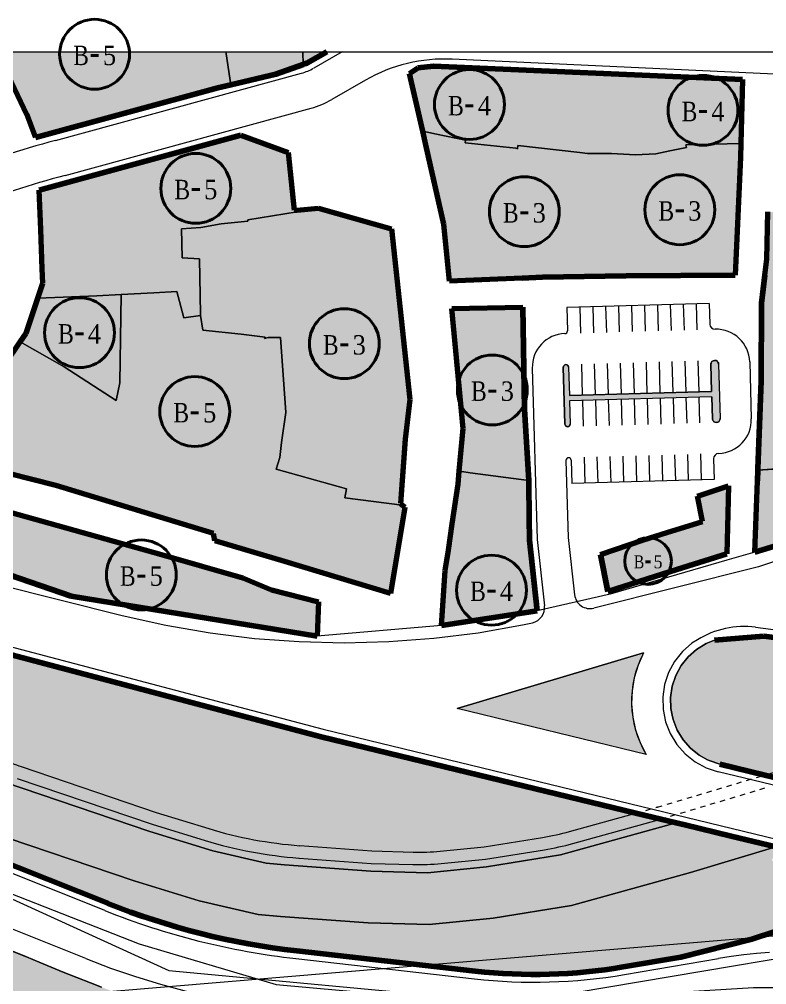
# Model space of a CAD drawing. Header units: metres. Extents: x 575880 to 576669, y 4390634 to 4391284.
# Drawn here: x 576055.8 to 576200.1, y 4391092.4 to 4391278.9 of the extents above; entities that cross this region are included whole.
import ezdxf

# ---------------------------------------------------------------- set-up
doc = ezdxf.new("R2010")
doc.units = ezdxf.units.M
for name, color, linetype, lineweight in [('B_ADAKENARI', 5, 'Continuous', 0), ('B_BISIKLET', 1, 'Continuous', 0), ('B_HAT_KADEME', 18, 'Continuous', 0), ('KALDIRIM', 21, 'Continuous', 0), ('PL_CAMI', 151, 'Continuous', 0), ('PL_KONUT', 34, 'Continuous', 0), ('PL_KONUT_TICARET', 33, 'Continuous', 0), ('PL_PARK', 97, 'Continuous', 0), ('PL_PASIF_YESIL', 93, 'Continuous', 0), ('PL_SU_YUZEYI', 151, 'Continuous', 0), ('PL_TICARET', 12, 'Continuous', 0), ('RULO', 4, 'Continuous', 0), ('SEMBOL', 18, 'Continuous', 0), ('SNR_DUZENLENECEK', 152, 'Continuous', 0), ('SNR_MAHALLE', 18, 'Continuous', 0), ('SNR_SAGLIKLASTIRMA', 152, 'Continuous', 0), ('TLFRK_B_TAMPON', 72, 'Continuous', 0)]:
    doc.layers.add(name, color=color, linetype=linetype, lineweight=lineweight)
doc.styles.get("Standard").update_dxf_attribs({"font": 'times.ttf'})

msp = doc.modelspace()

# ---------------------------------------------------------------- hatches: boundary and pattern name
at = {"layer": 'PL_CAMI'}
msp.add_hatch(color=256, dxfattribs=at).paths.add_polyline_path([(576110.6, 4391270.18), (576105.29, 4391268.31), (576096.61, 4391266.24), (576095.7, 4391272.24), (576095.64, 4391272.62), (576110.52, 4391272.62)])
at = {"layer": 'PL_KONUT'}
for points in [[(576136.36, 4391256.69), (576141.91, 4391255.5), (576141.87, 4391255), (576151.62, 4391253.97), (576151.99, 4391253.83), (576152.05, 4391254.53), (576164.01, 4391253.13), (576165.51, 4391252.98), (576170.13, 4391252.93), (576174.75, 4391252.69), (576178.68, 4391252.9), (576181.38, 4391253.45), (576184.62, 4391254.09), (576184.48, 4391254.66), (576195.12, 4391254.9), (576195.05, 4391252.25), (576194.03, 4391229.43), (576172.95, 4391229.34), (576156.78, 4391229.04), (576152.88, 4391228.88), (576138.87, 4391228.31), (576137.72, 4391239.32), (576135.16, 4391250.62), (576134.26, 4391254.63), (576133.66, 4391257.27)], [(576237.97, 4391248.08), (576236.26, 4391221.08), (576235.8, 4391211.6), (576231.61, 4391210.89), (576221.45, 4391209.28), (576220.8, 4391209.14), (576217.48, 4391208.61), (576217.26, 4391203.04), (576217.08, 4391198.6), (576212.45, 4391198.6), (576211.29, 4391198.56), (576211.41, 4391197.31), (576211.75, 4391193.16), (576210.2, 4391192.71), (576209.55, 4391192.65), (576204.7, 4391192.23), (576198.37, 4391191.78), (576198.38, 4391192.03), (576199.01, 4391209.06), (576199.11, 4391224.04), (576199.73, 4391229.45), (576200.09, 4391232.53), (576200.29, 4391241.66), (576208.39, 4391241.49), (576215.12, 4391241.34), (576218.22, 4391241.27), (576218.69, 4391248.5)], [(576127.66, 4391238.39), (576131.18, 4391205.45), (576130.28, 4391197.77), (576129.35, 4391185.34), (576129.73, 4391185.02), (576118.61, 4391186.44), (576118.95, 4391188.16), (576109.75, 4391190.76), (576105.37, 4391191.99), (576106.08, 4391194.25), (576106.4, 4391197.16), (576107.23, 4391202.93), (576106.18, 4391217.44), (576103.84, 4391217.41), (576103.13, 4391217.22), (576103.24, 4391217.47), (576098.59, 4391218.08), (576091.19, 4391218.86), (576090.75, 4391221.66), (576090.78, 4391221.98), (576090.58, 4391232.61), (576087.2, 4391232.78), (576087.06, 4391238.38), (576090.85, 4391238.65), (576094.76, 4391239.34), (576099.93, 4391239.9), (576099.92, 4391240.14), (576109.42, 4391241.68), (576109.39, 4391242.03), (576113.53, 4391242.41)], [(576075.2, 4391208.65), (576074.46, 4391205.26), (576064.45, 4391211.75), (576055.94, 4391216.57), (576057.08, 4391218.26), (576059.35, 4391224.99), (576070.77, 4391225.49), (576075.45, 4391225.7)], [(576152.98, 4391223.3), (576153.34, 4391203.56), (576154.13, 4391189.78), (576142.85, 4391191.27), (576141.19, 4391191.53), (576140.72, 4391191.59), (576141.45, 4391199.86), (576139.31, 4391223.02), (576152.98, 4391223.3)]]:
    msp.add_hatch(color=256, dxfattribs=at).paths.add_polyline_path(points)
at = {"layer": 'PL_KONUT_TICARET'}
for points in [[(576095.7, 4391272.24), (576096.61, 4391266.24), (576094.09, 4391265.64), (576058.88, 4391256.06), (576057.25, 4391260.52), (576053.08, 4391269.2), (576049.53, 4391272.62), (576095.64, 4391272.62)], [(576111.31, 4391270.43), (576110.9, 4391270.28), (576110.6, 4391270.18), (576110.52, 4391272.62), (576115.13, 4391272.62)], [(576195.42, 4391267.23), (576195.12, 4391254.9), (576184.48, 4391254.66), (576184.62, 4391254.09), (576181.38, 4391253.45), (576178.68, 4391252.9), (576174.75, 4391252.69), (576170.13, 4391252.93), (576165.51, 4391252.98), (576164.01, 4391253.13), (576152.05, 4391254.53), (576151.99, 4391253.83), (576151.62, 4391253.97), (576141.87, 4391255), (576141.91, 4391255.5), (576136.36, 4391256.69), (576133.66, 4391257.27), (576131.13, 4391268.43), (576132.75, 4391269.48), (576135.77, 4391269.84)], [(576107.69, 4391253.14), (576108.67, 4391243.82), (576108.86, 4391241.99), (576109.39, 4391242.03), (576109.42, 4391241.68), (576099.92, 4391240.14), (576099.93, 4391239.9), (576094.76, 4391239.34), (576090.85, 4391238.65), (576087.06, 4391238.38), (576087.2, 4391232.78), (576090.58, 4391232.61), (576090.78, 4391221.98), (576090.75, 4391221.66), (576087.54, 4391221.22), (576086.16, 4391226.31), (576081.72, 4391226.05), (576075.45, 4391225.7), (576070.77, 4391225.49), (576059.35, 4391224.99), (576060.32, 4391227.89), (576060.21, 4391230.68), (576059.9, 4391238.26), (576059.59, 4391245.89), (576098.54, 4391256.49)], [(576087.54, 4391221.22), (576090.75, 4391221.66), (576091.19, 4391218.86), (576098.59, 4391218.08), (576103.24, 4391217.47), (576103.13, 4391217.22), (576103.84, 4391217.41), (576106.18, 4391217.44), (576107.23, 4391202.93), (576106.4, 4391197.16), (576106.08, 4391194.25), (576105.37, 4391191.99), (576109.75, 4391190.76), (576118.95, 4391188.16), (576118.61, 4391186.44), (576129.73, 4391185.02), (576130.21, 4391184.61), (576127.42, 4391167.99), (576106.97, 4391174.11), (576093.53, 4391178.11), (576093.28, 4391179.55), (576062.81, 4391188.8), (576053.68, 4391191.17), (576051.93, 4391191.11), (576042.69, 4391193.57), (576045.94, 4391200.92), (576046.09, 4391201.26), (576046.93, 4391201.01), (576050.26, 4391207.14), (576053.05, 4391212.29), (576055.94, 4391216.57), (576064.45, 4391211.75), (576074.46, 4391205.26), (576075.2, 4391208.65), (576075.45, 4391225.7), (576081.72, 4391226.05), (576086.16, 4391226.31)], [(576235.4, 4391203.37), (576235.08, 4391196.56), (576235.54, 4391187.44), (576197.78, 4391175.95), (576198.29, 4391189.74), (576198.37, 4391191.78), (576204.7, 4391192.23), (576209.55, 4391192.65), (576210.2, 4391192.71), (576211.75, 4391193.16), (576211.41, 4391197.31), (576211.29, 4391198.56), (576212.45, 4391198.6), (576217.08, 4391198.6), (576217.26, 4391203.04), (576217.48, 4391208.61), (576220.8, 4391209.14), (576221.45, 4391209.28), (576231.61, 4391210.89), (576235.8, 4391211.6)], [(576141.19, 4391191.53), (576142.85, 4391191.27), (576154.13, 4391189.78), (576154.15, 4391189.39), (576154.23, 4391182.52), (576154.27, 4391178.25), (576155.79, 4391164.62), (576137.28, 4391161.8), (576138.03, 4391172.38), (576138.62, 4391176.36), (576139.36, 4391181.4), (576140.5, 4391189.11), (576140.72, 4391191.59)], [(576192.59, 4391183.4), (576192.37, 4391175.65), (576182.73, 4391172.57), (576178.46, 4391171.22), (576169.41, 4391168.33), (576167.99, 4391175.52), (576176.28, 4391178.33), (576180.8, 4391179.73), (576187.69, 4391181.88), (576186.72, 4391186.78), (576192.7, 4391188.75)], [(576053.09, 4391184.57), (576053.98, 4391183.7), (576083.23, 4391175.5), (576098.92, 4391170.99), (576104.48, 4391168.7), (576113.55, 4391166.36), (576113.28, 4391159.72), (576065.76, 4391167.46), (576051.86, 4391172.23), (576050.87, 4391171.58), (576038.67, 4391174.83), (576041.38, 4391187.56)]]:
    msp.add_hatch(color=256, dxfattribs=at).paths.add_polyline_path(points)
at = {"layer": 'PL_PARK'}
for points in [[(576114.06, 4391140.27), (576178.01, 4391124.77), (576182.62, 4391123.65), (576160.26, 4391117.46), (576146.01, 4391115.14), (576134.58, 4391114.03), (576123.64, 4391114.33), (576106.99, 4391115.55), (576103.44, 4391115.86), (576093.12, 4391118.23), (576080.99, 4391121.96), (576052.92, 4391131.5), (576023.53, 4391143.6), (576019.2, 4391145.5), (576019.25, 4391145.83), (576020.08, 4391148.75), (576021.28, 4391151.54), (576022.82, 4391154.15), (576024.69, 4391156.54), (576026.85, 4391158.67), (576029.27, 4391160.51), (576031.9, 4391162.02)], [(576255.9, 4391152.42), (576233.12, 4391138.88), (576207.21, 4391131.07), (576191.05, 4391134.98), (576188.99, 4391135.68), (576188.67, 4391135.85), (576187.08, 4391136.72), (576185.38, 4391138.08), (576183.94, 4391139.71), (576182.8, 4391141.56), (576182.01, 4391143.59), (576181.83, 4391144.44), (576181.57, 4391145.72), (576181.52, 4391147.9), (576181.84, 4391150.05), (576182.53, 4391152.11), (576183.56, 4391154.02), (576184.92, 4391155.73), (576186.54, 4391157.17), (576188.4, 4391158.31), (576189.99, 4391158.94), (576199.54, 4391159.71)], [(576049.4, 4391122.13), (576077.92, 4391112.44), (576090.53, 4391108.57), (576101.88, 4391105.95), (576106.2, 4391105.58), (576123.13, 4391104.34), (576134.93, 4391104.02), (576147.3, 4391105.22), (576162.41, 4391107.68), (576185.4, 4391114.04), (576201.82, 4391119), (576201.86, 4391118.98), (576201.12, 4391116.35), (576207.31, 4391114.62), (576208.11, 4391117.47), (576209.76, 4391117.01), (576211.36, 4391116.45), (576212.92, 4391115.79), (576214.44, 4391115.02), (576215.9, 4391114.15), (576217.7, 4391112.92), (576218.84, 4391111.93), (576219.68, 4391110.78), (576220.25, 4391109.48), (576220.31, 4391109.14), (576217.83, 4391108.07), (576197.24, 4391101.17), (576183.52, 4391097.73), (576172.37, 4391095.83), (576168.82, 4391095.29), (576165.26, 4391094.88), (576161.69, 4391094.59), (576158.12, 4391094.42), (576154.53, 4391094.39), (576150.95, 4391094.47), (576147.38, 4391094.69), (576143.81, 4391095.03), (576109.34, 4391098.92), (576104.67, 4391099.53), (576100.01, 4391100.3), (576095.39, 4391101.22), (576090.79, 4391102.29), (576086.24, 4391103.52), (576081.73, 4391104.9), (576077.27, 4391106.43), (576072.86, 4391108.11), (576022.32, 4391128.33), (576020.87, 4391131), (576019.78, 4391133.83), (576019.65, 4391134.38)]]:
    msp.add_hatch(color=256, dxfattribs=at).paths.add_polyline_path(points)
at = {"layer": 'PL_PASIF_YESIL'}
for points in [[(576190.19, 4391212.99), (576190.33, 4391212.95), (576190.46, 4391212.88), (576190.58, 4391212.79), (576190.67, 4391212.68), (576190.75, 4391212.56), (576190.79, 4391212.42), (576190.81, 4391212.27), (576191.11, 4391201.78), (576191.1, 4391201.63), (576191.06, 4391201.49), (576191, 4391201.36), (576190.91, 4391201.24), (576190.8, 4391201.14), (576190.67, 4391201.07), (576190.53, 4391201.02), (576190.39, 4391201), (576190.24, 4391201.01), (576190.1, 4391201.05), (576189.97, 4391201.12), (576189.85, 4391201.21), (576189.75, 4391201.32), (576189.68, 4391201.45), (576189.63, 4391201.59), (576189.61, 4391201.73), (576189.49, 4391205.98), (576162, 4391205.19), (576162.13, 4391200.7), (576162.13, 4391200.6), (576162.1, 4391200.5), (576162.06, 4391200.42), (576162, 4391200.34), (576161.92, 4391200.27), (576161.84, 4391200.23), (576161.74, 4391200.19), (576161.65, 4391200.18), (576161.55, 4391200.19), (576161.45, 4391200.22), (576161.37, 4391200.26), (576161.29, 4391200.32), (576161.22, 4391200.39), (576161.18, 4391200.48), (576161.15, 4391200.57), (576161.13, 4391200.67), (576160.82, 4391211.66), (576160.83, 4391211.76), (576160.85, 4391211.86), (576160.89, 4391211.94), (576160.95, 4391212.02), (576161.03, 4391212.09), (576161.11, 4391212.13), (576161.21, 4391212.17), (576161.3, 4391212.18), (576161.4, 4391212.17), (576161.5, 4391212.14), (576161.58, 4391212.1), (576161.66, 4391212.04), (576161.73, 4391211.97), (576161.77, 4391211.88), (576161.81, 4391211.79), (576161.82, 4391211.69), (576161.98, 4391206.19), (576189.46, 4391206.98), (576189.31, 4391212.23), (576189.32, 4391212.37), (576189.36, 4391212.52), (576189.43, 4391212.65), (576189.52, 4391212.76), (576189.63, 4391212.86), (576189.76, 4391212.93), (576189.9, 4391212.98), (576190.04, 4391213)], [(576176.31, 4391156.47), (576175.26, 4391154.14), (576174.52, 4391151.69), (576174.1, 4391149.17), (576174, 4391146.61), (576174.23, 4391144.07), (576174.78, 4391141.57), (576175.65, 4391139.17), (576176.81, 4391136.89), (576140.32, 4391145.74), (576176.31, 4391156.47)]]:
    msp.add_hatch(color=256, dxfattribs=at).paths.add_polyline_path(points)
at = {"layer": 'PL_SU_YUZEYI'}
msp.add_hatch(color=256, dxfattribs=at).paths.add_polyline_path([(576023.53, 4391143.6), (576052.92, 4391131.5), (576080.99, 4391121.96), (576093.12, 4391118.23), (576103.44, 4391115.86), (576106.99, 4391115.55), (576123.64, 4391114.33), (576134.58, 4391114.03), (576146.01, 4391115.14), (576160.26, 4391117.46), (576182.62, 4391123.65), (576184.26, 4391123.25), (576193.25, 4391121.07), (576201.82, 4391119), (576185.4, 4391114.04), (576162.41, 4391107.68), (576147.3, 4391105.22), (576134.93, 4391104.02), (576123.13, 4391104.34), (576106.2, 4391105.58), (576101.88, 4391105.95), (576090.53, 4391108.57), (576077.92, 4391112.44), (576049.4, 4391122.13), (576019.65, 4391134.38), (576019.07, 4391136.78), (576018.74, 4391139.8), (576018.8, 4391142.83), (576019.2, 4391145.5)])
at = {"layer": 'PL_TICARET'}
msp.add_hatch(color=256, dxfattribs=at).paths.add_polyline_path([(576027.74, 4391109.46), (576035.59, 4391106.35), (576057.16, 4391097.77), (576059.63, 4391096.77), (576064.23, 4391094.8), (576069.54, 4391092.78), (576071.65, 4391091.93), (576083.09, 4391087.34), (576082.81, 4391075.38), (576075.83, 4391068.47), (576074.78, 4391067.39), (576073.43, 4391066.13), (576072.79, 4391065.49), (576070.48, 4391063.15), (576067.15, 4391059.92), (576054.69, 4391047.36), (576044.35, 4391058.3), (576038.83, 4391064.06), (576036.08, 4391066.93), (576028.24, 4391074.98), (576026.52, 4391076.73), (576019.55, 4391083.82), (576011.09, 4391092.45), (576004.78, 4391098.87), (576004.51, 4391099.17), (576018.03, 4391113.31)])

# ---------------------------------------------------------------- linework, layer by layer
at = {"layer": 'B_ADAKENARI', "lineweight": 100}
for p, q in [((576115.13, 4391272.62), (576111.31, 4391270.43)), ((576110.6, 4391270.18), (576105.29, 4391268.31)), ((576110.9, 4391270.28), (576110.6, 4391270.18)), ((576111.31, 4391270.43), (576110.9, 4391270.28)), ((576105.29, 4391268.31), (576096.61, 4391266.24)), ((576132.75, 4391269.48), (576135.77, 4391269.84)), ((576135.77, 4391269.84), (576195.42, 4391267.23)), ((576094.09, 4391265.64), (576058.88, 4391256.06)), ((576096.61, 4391266.24), (576094.09, 4391265.64)), ((576059.59, 4391245.89), (576098.54, 4391256.49)), ((576156.78, 4391229.04), (576152.88, 4391228.88)), ((576172.95, 4391229.34), (576156.78, 4391229.04)), ((576194.03, 4391229.43), (576172.95, 4391229.34)), ((576199.11, 4391224.04), (576199.73, 4391229.45)), ((576199.01, 4391209.06), (576199.11, 4391224.04)), ((576152.98, 4391223.3), (576153.34, 4391203.56)), ((576198.38, 4391192.03), (576199.01, 4391209.06)), ((576153.34, 4391203.56), (576154.13, 4391189.78)), ((576198.29, 4391189.74), (576198.37, 4391191.78)), ((576198.37, 4391191.78), (576198.38, 4391192.03)), ((576154.13, 4391189.78), (576154.15, 4391189.39)), ((576154.15, 4391189.39), (576154.23, 4391182.52)), ((576154.23, 4391182.52), (576154.27, 4391178.25)), ((576154.27, 4391178.25), (576155.79, 4391164.62)), ((576169.41, 4391168.33), (576167.99, 4391175.52))]:
    msp.add_line(p, q, dxfattribs=at)
at = {"layer": 'B_ADAKENARI', "lineweight": 70}
for p, q in [((576057.25, 4391260.52), (576053.08, 4391269.2)), ((576131.13, 4391268.43), (576132.75, 4391269.48)), ((576133.66, 4391257.27), (576131.13, 4391268.43)), ((576195.42, 4391267.23), (576195.12, 4391254.9)), ((576058.88, 4391256.06), (576057.25, 4391260.52)), ((576134.26, 4391254.63), (576133.66, 4391257.27)), ((576098.54, 4391256.49), (576107.69, 4391253.14)), ((576135.16, 4391250.62), (576134.26, 4391254.63)), ((576195.12, 4391254.9), (576195.05, 4391252.25)), ((576107.69, 4391253.14), (576108.67, 4391243.82)), ((576195.05, 4391252.25), (576194.03, 4391229.43)), ((576137.72, 4391239.32), (576135.16, 4391250.62)), ((576059.9, 4391238.26), (576059.59, 4391245.89)), ((576108.67, 4391243.82), (576108.86, 4391241.99)), ((576109.39, 4391242.03), (576113.53, 4391242.41)), ((576113.53, 4391242.41), (576127.66, 4391238.39)), ((576108.86, 4391241.99), (576109.39, 4391242.03)), ((576200.09, 4391232.53), (576200.29, 4391241.66)), ((576127.66, 4391238.39), (576131.18, 4391205.45)), ((576138.87, 4391228.31), (576137.72, 4391239.32)), ((576060.21, 4391230.68), (576059.9, 4391238.26)), ((576199.73, 4391229.45), (576200.09, 4391232.53)), ((576060.32, 4391227.89), (576060.21, 4391230.68)), ((576059.35, 4391224.99), (576060.32, 4391227.89)), ((576152.88, 4391228.88), (576138.87, 4391228.31)), ((576057.08, 4391218.26), (576059.35, 4391224.99)), ((576139.31, 4391223.02), (576152.98, 4391223.3)), ((576141.45, 4391199.86), (576139.31, 4391223.02)), ((576055.94, 4391216.57), (576057.08, 4391218.26)), ((576053.05, 4391212.29), (576055.94, 4391216.57)), ((576131.18, 4391205.45), (576130.28, 4391197.77)), ((576140.72, 4391191.59), (576141.45, 4391199.86)), ((576130.28, 4391197.77), (576129.35, 4391185.34)), ((576062.81, 4391188.8), (576053.68, 4391191.17)), ((576140.5, 4391189.11), (576140.72, 4391191.59)), ((576093.28, 4391179.55), (576062.81, 4391188.8)), ((576139.36, 4391181.4), (576140.5, 4391189.11)), ((576186.72, 4391186.78), (576192.7, 4391188.75)), ((576192.7, 4391188.75), (576192.59, 4391183.4)), ((576197.78, 4391175.95), (576198.29, 4391189.74)), ((576187.69, 4391181.88), (576186.72, 4391186.78)), ((576130.21, 4391184.61), (576127.42, 4391167.99)), ((576129.35, 4391185.34), (576129.73, 4391185.02)), ((576129.73, 4391185.02), (576130.21, 4391184.61)), ((576053.98, 4391183.7), (576083.23, 4391175.5)), ((576192.59, 4391183.4), (576192.37, 4391175.65)), ((576138.62, 4391176.36), (576139.36, 4391181.4)), ((576180.8, 4391179.73), (576187.69, 4391181.88)), ((576093.53, 4391178.11), (576093.28, 4391179.55)), ((576176.28, 4391178.33), (576180.8, 4391179.73)), ((576106.97, 4391174.11), (576093.53, 4391178.11)), ((576167.99, 4391175.52), (576176.28, 4391178.33)), ((576083.23, 4391175.5), (576098.92, 4391170.99)), ((576138.03, 4391172.38), (576138.62, 4391176.36)), ((576127.42, 4391167.99), (576106.97, 4391174.11)), ((576137.28, 4391161.8), (576138.03, 4391172.38)), ((576098.92, 4391170.99), (576104.48, 4391168.7)), ((576104.48, 4391168.7), (576113.55, 4391166.36)), ((576113.55, 4391166.36), (576113.28, 4391159.72))]:
    msp.add_line(p, q, dxfattribs=at)
at = {"layer": 'B_ADAKENARI', "lineweight": 158}
for p, q in [((576235.54, 4391187.44), (576197.78, 4391175.95)), ((576192.37, 4391175.65), (576182.73, 4391172.57)), ((576178.46, 4391171.22), (576169.41, 4391168.33)), ((576182.73, 4391172.57), (576178.46, 4391171.22)), ((576072.86, 4391108.11), (576022.32, 4391128.33)), ((576217.83, 4391108.07, 134.64), (576197.24, 4391101.17, 0)), ((576197.24, 4391101.17), (576183.52, 4391097.73)), ((576143.81, 4391095.03), (576109.34, 4391098.92)), ((576183.52, 4391097.73), (576172.37, 4391095.83))]:
    msp.add_line(p, q, dxfattribs=at)
at = {"layer": 'B_ADAKENARI', "lineweight": 120}
for p, q in [((576065.76, 4391167.46), (576051.86, 4391172.23)), ((576113.28, 4391159.72), (576065.76, 4391167.46)), ((576155.79, 4391164.62), (576137.28, 4391161.8)), ((576031.9, 4391162.02), (576114.06, 4391140.27)), ((576189.99, 4391158.94), (576199.54, 4391159.71)), ((576199.54, 4391159.71), (576249.64, 4391153.23)), ((576114.06, 4391140.27), (576174.83, 4391125.54)), ((576199.7, 4391132.89), (576191.05, 4391134.98)), ((576199.72, 4391132.88), (576199.7, 4391132.89)), ((576204.33, 4391131.76), (576199.72, 4391132.88)), ((576174.83, 4391125.54), (576178.01, 4391124.77)), ((576178.01, 4391124.77), (576179.62, 4391124.38)), ((576179.62, 4391124.38), (576182.62, 4391123.65)), ((576182.62, 4391123.65), (576184.26, 4391123.25)), ((576184.26, 4391123.25), (576193.25, 4391121.07)), ((576193.25, 4391121.07), (576201.82, 4391119))]:
    msp.add_line(p, q, dxfattribs=at)
at = {"layer": 'B_ADAKENARI', "lineweight": 0}
for p, q in [((576188.4, 4391158.31), (576186.54, 4391157.17)), ((576189.99, 4391158.94), (576188.4, 4391158.31)), ((576186.54, 4391157.17), (576184.92, 4391155.73)), ((576184.92, 4391155.73), (576183.56, 4391154.02)), ((576183.56, 4391154.02), (576182.53, 4391152.11)), ((576182.53, 4391152.11), (576181.84, 4391150.05)), ((576181.84, 4391150.05), (576181.52, 4391147.9)), ((576181.52, 4391147.9), (576181.57, 4391145.72)), ((576181.57, 4391145.72), (576181.83, 4391144.44)), ((576181.83, 4391144.44), (576182.01, 4391143.59)), ((576182.01, 4391143.59), (576182.8, 4391141.56)), ((576182.8, 4391141.56), (576183.94, 4391139.71)), ((576183.94, 4391139.71), (576185.38, 4391138.08)), ((576185.38, 4391138.08), (576187.08, 4391136.72)), ((576187.08, 4391136.72), (576188.67, 4391135.85)), ((576188.67, 4391135.85), (576188.99, 4391135.68)), ((576188.99, 4391135.68), (576191.05, 4391134.98)), ((576057.16, 4391097.77), (576035.59, 4391106.35)), ((576059.63, 4391096.77), (576057.16, 4391097.77)), ((576064.23, 4391094.8), (576059.63, 4391096.77)), ((576069.54, 4391092.78), (576064.23, 4391094.8)), ((576071.65, 4391091.93), (576069.54, 4391092.78))]:
    msp.add_line(p, q, dxfattribs=at)
at = {"layer": 'B_ADAKENARI', "lineweight": 158}
for centre, radius, start, end in [((576125.15, 4391238.78), 140.75, 248.1913, 263.5529), ((576155.25, 4391196.31), 101.93, 263.5529, 279.6642)]:
    msp.add_arc(centre, radius, start, end, dxfattribs=at)
at = {"layer": 'B_BISIKLET'}
for p, q in [((576056.16, 4391134.52, 136.12), (576082.19, 4391125.67, 135.38)), ((576199.7, 4391132.89, 135.26), (576203.64, 4391134.06, 0)), ((576055.38, 4391132.24, 136.12), (576081.45, 4391123.38, 135.38)), ((576196.2, 4391131.84), (576197.16, 4391132.13)), ((576198.12, 4391132.41), (576199.08, 4391132.7)), ((576190.46, 4391130.12), (576191.41, 4391130.41)), ((576192.37, 4391130.69), (576193.33, 4391130.98)), ((576194.29, 4391131.27), (576195.25, 4391131.55)), ((576198.78, 4391130.11), (576199.74, 4391130.39)), ((576184.71, 4391128.4), (576185.67, 4391128.69)), ((576186.62, 4391128.97), (576187.58, 4391129.26)), ((576188.54, 4391129.55), (576189.5, 4391129.83)), ((576193.04, 4391128.39), (576193.99, 4391128.67)), ((576194.95, 4391128.96), (576195.91, 4391129.25)), ((576196.87, 4391129.53), (576197.83, 4391129.82)), ((576178.68, 4391126.61), (576178.96, 4391126.68)), ((576178.96, 4391126.68), (576179.92, 4391126.97)), ((576180.88, 4391127.26), (576181.83, 4391127.54)), ((576182.79, 4391127.83), (576183.75, 4391128.12)), ((576187.29, 4391126.67), (576188.25, 4391126.95)), ((576189.2, 4391127.24), (576190.16, 4391127.53)), ((576191.12, 4391127.81), (576192.08, 4391128.1)), ((576082.19, 4391125.67, 135.38), (576092.36, 4391122.55, 135.44)), ((576162.02, 4391121.99, 135.27), (576174.83, 4391125.54, 135.26)), ((576174.83, 4391125.54), (576175.79, 4391125.81)), ((576176.76, 4391126.07), (576177.72, 4391126.34)), ((576179.62, 4391124.38), (576180.58, 4391124.66)), ((576181.54, 4391124.95), (576182.5, 4391125.24)), ((576183.46, 4391125.52), (576184.41, 4391125.81)), ((576185.37, 4391126.1), (576186.33, 4391126.38)), ((576081.45, 4391123.38, 135.38), (576091.65, 4391120.25, 135.44)), ((576162.66, 4391119.68, 135.27), (576179.62, 4391124.38, 135.27)), ((576109.95, 4391119.25, 135.33), (576123.83, 4391118.22, 135.27)), ((576137.02, 4391118.18, 135.27), (576145.51, 4391119.01, 135.27)), ((576145.51, 4391119.01, 135.27), (576156.77, 4391120.84, 135.27)), ((576123.83, 4391118.22, 135.27), (576131.86, 4391118, 135.27)), ((576145.82, 4391116.63, 135.27), (576157.16, 4391118.47, 135.27)), ((576109.78, 4391116.85, 135.33), (576123.71, 4391115.83, 135.27)), ((576123.71, 4391115.83, 135.27), (576131.79, 4391115.6, 135.27)), ((576137.25, 4391115.79, 135.27), (576145.82, 4391116.63, 135.27))]:
    msp.add_line(p, q, dxfattribs=at)
for centre, radius, start, end in [((576076.22, 4391193.54), 62.34, 247.614, 251.2287), ((576115.84, 4391199.15), 80.12, 252.9532, 265.7833), ((576148.83, 4391169.6), 49.41, 279.2505, 285.4786), ((576115.84, 4391199.15), 82.52, 252.9532, 265.7833), ((576148.83, 4391169.6), 51.81, 279.2505, 285.4786), ((576132.99, 4391159.62), 41.63, 268.4379, 275.5428), ((576132.99, 4391159.62), 44.03, 268.4379, 275.5428)]:
    msp.add_arc(centre, radius, start, end, dxfattribs=at)
for p in [(576178.96, 4391126.68, 135.26), (576178.96, 4391126.68, 135.26), (576174.83, 4391125.54, 135.27)]:
    msp.add_point(p, dxfattribs=at)
at = {"layer": 'B_HAT_KADEME'}
for p, q in [((576095.7, 4391272.24), (576095.64, 4391272.62)), ((576096.61, 4391266.24), (576095.7, 4391272.24)), ((576110.52, 4391272.62), (576110.6, 4391270.18)), ((576136.36, 4391256.69), (576133.66, 4391257.27)), ((576136.36, 4391256.69), (576141.91, 4391255.5)), ((576141.91, 4391255.5), (576141.87, 4391255)), ((576141.87, 4391255), (576151.62, 4391253.97)), ((576151.62, 4391253.97), (576151.99, 4391253.83)), ((576151.99, 4391253.83), (576152.05, 4391254.53)), ((576152.05, 4391254.53), (576164.01, 4391253.13)), ((576178.68, 4391252.9), (576181.38, 4391253.45)), ((576181.38, 4391253.45), (576184.62, 4391254.09)), ((576184.48, 4391254.66), (576195.12, 4391254.9)), ((576184.62, 4391254.09), (576184.48, 4391254.66)), ((576164.01, 4391253.13), (576165.51, 4391252.98)), ((576165.51, 4391252.98), (576170.13, 4391252.93)), ((576170.13, 4391252.93), (576174.75, 4391252.69)), ((576174.75, 4391252.69), (576178.68, 4391252.9)), ((576099.92, 4391240.14), (576109.42, 4391241.68)), ((576109.42, 4391241.68), (576109.39, 4391242.03)), ((576087.06, 4391238.38), (576090.85, 4391238.65)), ((576087.06, 4391238.38), (576087.2, 4391232.78)), ((576090.85, 4391238.65), (576094.76, 4391239.34)), ((576094.76, 4391239.34), (576099.93, 4391239.9)), ((576099.93, 4391239.9), (576099.92, 4391240.14)), ((576087.2, 4391232.78), (576090.58, 4391232.61)), ((576090.58, 4391232.61), (576090.78, 4391221.98)), ((576070.77, 4391225.49), (576059.35, 4391224.99)), ((576075.45, 4391225.7), (576070.77, 4391225.49)), ((576075.45, 4391225.7), (576075.2, 4391208.65)), ((576081.72, 4391226.05), (576075.45, 4391225.7)), ((576086.16, 4391226.31), (576081.72, 4391226.05)), ((576087.54, 4391221.22), (576086.16, 4391226.31)), ((576090.75, 4391221.66), (576087.54, 4391221.22)), ((576090.75, 4391221.66), (576090.78, 4391221.98)), ((576091.19, 4391218.86), (576090.75, 4391221.66)), ((576098.59, 4391218.08), (576091.19, 4391218.86)), ((576098.59, 4391218.08), (576103.24, 4391217.47)), ((576064.45, 4391211.75), (576055.94, 4391216.57)), ((576103.24, 4391217.47), (576103.13, 4391217.22)), ((576103.13, 4391217.22), (576103.84, 4391217.41)), ((576103.84, 4391217.41), (576106.18, 4391217.44)), ((576106.18, 4391217.44), (576107.23, 4391202.93)), ((576074.46, 4391205.26), (576064.45, 4391211.75)), ((576075.2, 4391208.65), (576074.46, 4391205.26)), ((576107.23, 4391202.93), (576106.4, 4391197.16)), ((576106.4, 4391197.16), (576106.08, 4391194.25)), ((576106.08, 4391194.25), (576105.37, 4391191.99)), ((576105.37, 4391191.99), (576109.75, 4391190.76)), ((576198.37, 4391191.78), (576204.7, 4391192.23)), ((576118.95, 4391188.16), (576109.75, 4391190.76)), ((576141.19, 4391191.53), (576140.72, 4391191.59)), ((576141.19, 4391191.53), (576142.85, 4391191.27)), ((576142.85, 4391191.27), (576154.13, 4391189.78)), ((576118.61, 4391186.44), (576118.95, 4391188.16)), ((576129.73, 4391185.02), (576118.61, 4391186.44)), ((576052.92, 4391131.5, 136.12), (576080.99, 4391121.96, 135.38)), ((576160.26, 4391117.46, 135.27), (576182.62, 4391123.65, 135.25)), ((576049.4, 4391122.13, 136.12), (576077.92, 4391112.44, 135.38)), ((576080.99, 4391121.96, 135.38), (576093.12, 4391118.23, 135.44)), ((576185.4, 4391114.04, 135.26), (576201.82, 4391119, 134.6)), ((576093.12, 4391118.23, 135.44), (576103.44, 4391115.86, 135.33)), ((576146.01, 4391115.14, 135.27), (576160.26, 4391117.46, 135.27)), ((576103.44, 4391115.86, 135.33), (576106.99, 4391115.55, 135.33)), ((576106.99, 4391115.55, 135.33), (576123.64, 4391114.33, 135.27)), ((576123.64, 4391114.33, 135.27), (576134.58, 4391114.03, 135.27)), ((576134.58, 4391114.03, 135.27), (576146.01, 4391115.14, 135.27)), ((576162.41, 4391107.68, 135.27), (576185.4, 4391114.04, 135.26)), ((576077.92, 4391112.44, 135.38), (576090.53, 4391108.57, 135.44)), ((576090.53, 4391108.57, 135.44), (576101.88, 4391105.95, 135.33)), ((576101.88, 4391105.95, 135.33), (576106.2, 4391105.58, 135.33)), ((576147.3, 4391105.22, 135.27), (576162.41, 4391107.68, 135.27)), ((576106.2, 4391105.58, 135.33), (576123.13, 4391104.34, 135.27)), ((576123.13, 4391104.34, 135.27), (576134.93, 4391104.02, 135.27)), ((576134.93, 4391104.02, 135.27), (576147.3, 4391105.22, 135.27))]:
    msp.add_line(p, q, dxfattribs=at)
at = {"layer": 'KALDIRIM'}
for p, q in [((576118.14, 4391272.62), (576112.62, 4391269.45)), ((576276.74, 4391264.8), (576139.33, 4391271.18)), ((576062.76, 4391255.48), (576110.27, 4391268.47)), ((576122.65, 4391267.14), (576116.1, 4391263.38)), ((576064.61, 4391248.73), (576112.12, 4391261.72)), ((576188.98, 4391223.97), (576161.49, 4391223.19)), ((576171.49, 4391223.47), (576171.63, 4391218.48)), ((576173.98, 4391223.54), (576174.13, 4391218.55)), ((576176.48, 4391223.62), (576176.63, 4391218.62)), ((576178.98, 4391223.69), (576179.13, 4391218.69)), ((576181.48, 4391223.76), (576181.62, 4391218.76)), ((576183.98, 4391223.83), (576184.12, 4391218.83)), ((576186.48, 4391223.9), (576186.62, 4391218.9)), ((576188.98, 4391223.97), (576189.09, 4391219.98)), ((576161.49, 4391223.19), (576161.62, 4391218.69)), ((576163.99, 4391223.26), (576164.13, 4391218.26)), ((576166.49, 4391223.33), (576166.63, 4391218.33)), ((576168.99, 4391223.4), (576169.13, 4391218.4)), ((576161.13, 4391218.18), (576161.13, 4391218.18)), ((576190.12, 4391219), (576190.12, 4391219)), ((576164.3, 4391212.26), (576164.47, 4391206.27)), ((576166.8, 4391212.33), (576166.97, 4391206.34)), ((576169.3, 4391212.41), (576169.47, 4391206.41)), ((576171.8, 4391212.48), (576171.97, 4391206.48)), ((576174.3, 4391212.55), (576174.47, 4391206.55)), ((576176.8, 4391212.62), (576176.97, 4391206.62)), ((576179.3, 4391212.69), (576179.47, 4391206.69)), ((576181.8, 4391212.76), (576181.97, 4391206.77)), ((576184.29, 4391212.84), (576184.47, 4391206.84)), ((576186.79, 4391212.91), (576186.96, 4391206.91)), ((576189.31, 4391212.23), (576189.46, 4391206.98)), ((576190.04, 4391213), (576190.04, 4391213)), ((576190.81, 4391212.27), (576191.11, 4391201.78)), ((576196.8, 4391212.69), (576197.12, 4391201.7)), ((576154.82, 4391211.49), (576155.77, 4391178.36)), ((576160.82, 4391211.66), (576161.13, 4391200.67)), ((576161.3, 4391212.18), (576161.3, 4391212.18)), ((576161.82, 4391211.69), (576161.98, 4391206.19)), ((576189.46, 4391206.98), (576161.98, 4391206.19)), ((576189.49, 4391205.98), (576162, 4391205.19)), ((576162, 4391205.19), (576162.13, 4391200.7)), ((576164.5, 4391205.27), (576164.65, 4391200.27)), ((576167, 4391205.34), (576167.14, 4391200.34)), ((576169.5, 4391205.41), (576169.64, 4391200.41)), ((576172, 4391205.48), (576172.14, 4391200.48)), ((576174.5, 4391205.55), (576174.64, 4391200.55)), ((576177, 4391205.62), (576177.14, 4391200.63)), ((576179.5, 4391205.69), (576179.64, 4391200.7)), ((576182, 4391205.77), (576182.14, 4391200.77)), ((576184.49, 4391205.84), (576184.64, 4391200.84)), ((576186.99, 4391205.91), (576187.14, 4391200.91)), ((576189.49, 4391205.98), (576189.61, 4391201.73)), ((576161.65, 4391200.18), (576161.65, 4391200.18)), ((576190.39, 4391201), (576190.39, 4391201)), ((576161.33, 4391193.67), (576161.76, 4391178.78)), ((576161.82, 4391194.18), (576161.82, 4391194.18)), ((576162.33, 4391193.7), (576162.46, 4391189.2)), ((576164.82, 4391194.27), (576164.96, 4391189.27)), ((576167.32, 4391194.34), (576167.46, 4391189.34)), ((576169.82, 4391194.41), (576169.96, 4391189.42)), ((576172.31, 4391194.49), (576172.46, 4391189.49)), ((576174.81, 4391194.56), (576174.96, 4391189.56)), ((576177.31, 4391194.63), (576177.45, 4391189.63)), ((576179.81, 4391194.7), (576179.95, 4391189.7)), ((576182.31, 4391194.77), (576182.45, 4391189.77)), ((576184.81, 4391194.84), (576184.95, 4391189.84)), ((576187.31, 4391194.91), (576187.45, 4391189.92)), ((576189.84, 4391193.99), (576189.95, 4391189.99)), ((576190.81, 4391195.01), (576190.81, 4391195.01)), ((576189.95, 4391189.99), (576162.46, 4391189.2)), ((575980.21, 4391187.59), (576075.61, 4391163.73)), ((576227.68, 4391182.74), (576198.51, 4391173.13)), ((576161.76, 4391178.78), (576162.99, 4391167.7)), ((576155.77, 4391178.36), (576157.19, 4391165.58)), ((576198.51, 4391173.13), (576166.71, 4391165.13)), ((576031.76, 4391163.61), (576114.43, 4391141.73)), ((576075.61, 4391163.73), (576084.06, 4391161.83)), ((576144.38, 4391160.39), (576152.91, 4391161.88)), ((576152.91, 4391161.88), (576154.87, 4391162.32)), ((576084.06, 4391161.83), (576092.6, 4391160.36)), ((576092.6, 4391160.36), (576101.19, 4391159.3)), ((576135.79, 4391159.32), (576144.38, 4391160.39)), ((576197.94, 4391161.43), (576313.93, 4391146.43)), ((576101.19, 4391159.3), (576109.83, 4391158.67)), ((576109.83, 4391158.67), (576118.49, 4391158.46)), ((576118.49, 4391158.46), (576127.15, 4391158.68)), ((576127.15, 4391158.68), (576135.79, 4391159.32)), ((576185.65, 4391158.38), (576183.83, 4391156.76)), ((576186.7, 4391159.02), (576185.65, 4391158.38)), ((576176.31, 4391156.47), (576140.32, 4391145.74)), ((576183.83, 4391156.76), (576182.31, 4391154.85)), ((576182.31, 4391154.85), (576181.15, 4391152.71)), ((576181.15, 4391152.71), (576180.38, 4391150.4)), ((576180.38, 4391150.4), (576180.02, 4391147.99)), ((576180.02, 4391147.99), (576180.08, 4391145.55)), ((576176.81, 4391136.89), (576140.32, 4391145.74)), ((576180.08, 4391145.55), (576180.57, 4391143.16)), ((576114.43, 4391141.73), (576208.48, 4391118.92)), ((576180.57, 4391143.16), (576181.46, 4391140.9)), ((576181.46, 4391140.9), (576182.73, 4391138.82)), ((576182.73, 4391138.82), (576184.34, 4391136.99)), ((576184.34, 4391136.99), (576186.25, 4391135.47)), ((576186.25, 4391135.47), (576188.38, 4391134.3)), ((576188.38, 4391134.3), (576190.69, 4391133.53)), ((576068.59, 4391097.43), (575977.82, 4391133.75)), ((576210.84, 4391128.64), (576190.69, 4391133.53)), ((576072.3, 4391106.71), (576021.31, 4391127.12)), ((576200.61, 4391098.6), (576198.14, 4391098.41)), ((576068.59, 4391097.43), (576073.35, 4391095.61)), ((576109.18, 4391097.43), (576143.64, 4391093.54)), ((576172.62, 4391094.35), (576190.76, 4391097.44)), ((576193.21, 4391097.83), (576190.76, 4391097.44)), ((576195.67, 4391098.15), (576193.21, 4391097.83)), ((576198.14, 4391098.41), (576195.67, 4391098.15)), ((576073.35, 4391095.61), (576078.18, 4391093.96)), ((576078.18, 4391093.96), (576083.06, 4391092.47)), ((576083.06, 4391092.47), (576087.99, 4391091.14))]:
    msp.add_line(p, q, dxfattribs=at)
for centre, radius, start, end in [((576137.91, 4391240.57), 30.64, 87.3405, 119.8787), ((576107.63, 4391278.12), 10, 285.2979, 299.8787), ((576107.63, 4391278.12), 17, 285.2979, 299.8787), ((576129.75, 4391010.6), 253.88, 105.2979, 110.0514), ((576129.75, 4391010.6), 246.88, 105.2979, 110.0514), ((576190.09, 4391220), 1, 181.638, 271.638), ((576161.32, 4391211.68), 6.5, 91.638, 181.638), ((576161.12, 4391218.67), 0.5, 271.638, 1.638), ((576190.31, 4391212.51), 6.5, 1.638, 91.638), ((576190.06, 4391212.25), 0.75, 91.638, 181.638), ((576190.06, 4391212.25), 0.75, 1.638, 91.638), ((576161.32, 4391211.68), 0.5, 91.638, 181.638), ((576161.32, 4391211.68), 0.5, 1.638, 91.638), ((576190.36, 4391201.75), 0.75, 181.638, 271.638), ((576190.36, 4391201.75), 0.75, 271.638, 1.638), ((576190.62, 4391201.51), 6.5, 271.638, 1.638), ((576161.63, 4391200.68), 0.5, 181.638, 271.638), ((576161.63, 4391200.68), 0.5, 271.638, 1.638), ((576161.83, 4391193.69), 0.5, 91.638, 181.638), ((576161.83, 4391193.69), 0.5, 1.638, 91.638), ((576190.84, 4391194.01), 1, 91.638, 181.638), ((576165.98, 4391168.04), 3, 186.3661, 284.1167), ((576154.21, 4391165.25), 3, 282.7087, 6.3661), ((576195.73, 4391144.33), 17.24, 82.6295, 121.5787), ((576193.99, 4391147.13), 20, 152.1747, 210.7993), ((576125.15, 4391238.78), 142.25, 248.1913, 263.5529), ((576155.25, 4391196.31), 103.43, 263.5529, 279.6642)]:
    msp.add_arc(centre, radius, start, end, dxfattribs=at)
at = {"layer": 'PL_CAMI'}
msp.add_polyline3d([(576110.6, 4391270.18, 0), (576105.29, 4391268.31, 0), (576096.61, 4391266.24, 0), (576095.7, 4391272.24, 0), (576095.64, 4391272.62, 0), (576110.52, 4391272.62, 0), (576110.6, 4391270.18, 0)], close=True, dxfattribs=at)
at = {"layer": 'PL_KONUT'}
for points in [[(576136.36, 4391256.69, 0), (576141.91, 4391255.5, 0), (576141.87, 4391255, 0), (576151.62, 4391253.97, 0), (576151.99, 4391253.83, 0), (576152.05, 4391254.53, 0), (576164.01, 4391253.13, 0), (576165.51, 4391252.98, 0), (576170.13, 4391252.93, 0), (576174.75, 4391252.69, 0), (576178.68, 4391252.9, 0), (576181.38, 4391253.45, 0), (576184.62, 4391254.09, 0), (576184.48, 4391254.66, 0), (576195.12, 4391254.9, 0), (576195.05, 4391252.25, 0), (576194.03, 4391229.43, 0), (576172.95, 4391229.34, 0), (576156.78, 4391229.04, 0), (576152.88, 4391228.88, 0), (576138.87, 4391228.31, 0), (576137.72, 4391239.32, 0), (576135.16, 4391250.62, 0), (576134.26, 4391254.63, 0), (576133.66, 4391257.27, 0), (576136.36, 4391256.69, 0)], [(576127.66, 4391238.39, 0), (576131.18, 4391205.45, 0), (576130.28, 4391197.77, 0), (576129.35, 4391185.34, 0), (576129.73, 4391185.02, 0), (576118.61, 4391186.44, 0), (576118.95, 4391188.16, 0), (576109.75, 4391190.76, 0), (576105.37, 4391191.99, 0), (576106.08, 4391194.25, 0), (576106.4, 4391197.16, 0), (576107.23, 4391202.93, 0), (576106.18, 4391217.44, 0), (576103.84, 4391217.41, 0), (576103.13, 4391217.22, 0), (576103.24, 4391217.47, 0), (576098.59, 4391218.08, 0), (576091.19, 4391218.86, 0), (576090.75, 4391221.66, 0), (576090.78, 4391221.98, 0), (576090.58, 4391232.61, 0), (576087.2, 4391232.78, 0), (576087.06, 4391238.38, 0), (576090.85, 4391238.65, 0), (576094.76, 4391239.34, 0), (576099.93, 4391239.9, 0), (576099.92, 4391240.14, 0), (576109.42, 4391241.68, 0), (576109.39, 4391242.03, 0), (576113.53, 4391242.41, 0), (576127.66, 4391238.39, 0)], [(576075.2, 4391208.65, 0), (576074.46, 4391205.26, 0), (576064.45, 4391211.75, 0), (576055.94, 4391216.57, 0), (576057.08, 4391218.26, 0), (576059.35, 4391224.99, 0), (576070.77, 4391225.49, 0), (576075.45, 4391225.7, 0), (576075.2, 4391208.65, 0)], [(576152.98, 4391223.3, 0), (576153.34, 4391203.56, 0), (576154.13, 4391189.78, 0), (576142.85, 4391191.27, 0), (576141.19, 4391191.53, 0), (576140.72, 4391191.59, 0), (576141.45, 4391199.86, 0), (576139.31, 4391223.02, 0), (576152.98, 4391223.3, 0)]]:
    msp.add_polyline3d(points, close=True, dxfattribs=at)
msp.add_polyline3d([(576204.7, 4391192.23, 0), (576198.37, 4391191.78, 0), (576198.38, 4391192.03, 0), (576199.01, 4391209.06, 0), (576199.11, 4391224.04, 0), (576199.73, 4391229.45, 0), (576200.09, 4391232.53, 0), (576200.29, 4391241.66, 0)], dxfattribs=at)
at = {"layer": 'PL_KONUT_TICARET'}
for points in [[(576095.7, 4391272.24, 0), (576096.61, 4391266.24, 0), (576094.09, 4391265.64, 0), (576058.88, 4391256.06, 0), (576057.25, 4391260.52, 0), (576053.08, 4391269.2, 0), (576049.53, 4391272.62, 0), (576095.64, 4391272.62, 0), (576095.7, 4391272.24, 0)], [(576111.31, 4391270.43, 0), (576110.9, 4391270.28, 0), (576110.6, 4391270.18, 0), (576110.52, 4391272.62, 0), (576115.13, 4391272.62, 0), (576111.31, 4391270.43, 0)], [(576195.42, 4391267.23, 0), (576195.12, 4391254.9, 0), (576184.48, 4391254.66, 0), (576184.62, 4391254.09, 0), (576181.38, 4391253.45, 0), (576178.68, 4391252.9, 0), (576174.75, 4391252.69, 0), (576170.13, 4391252.93, 0), (576165.51, 4391252.98, 0), (576164.01, 4391253.13, 0), (576152.05, 4391254.53, 0), (576151.99, 4391253.83, 0), (576151.62, 4391253.97, 0), (576141.87, 4391255, 0), (576141.91, 4391255.5, 0), (576136.36, 4391256.69, 0), (576133.66, 4391257.27, 0), (576131.13, 4391268.43, 0), (576132.75, 4391269.48, 0), (576135.77, 4391269.84, 0), (576195.42, 4391267.23, 0)], [(576107.69, 4391253.14, 0), (576108.67, 4391243.82, 0), (576108.86, 4391241.99, 0), (576109.39, 4391242.03, 0), (576109.42, 4391241.68, 0), (576099.92, 4391240.14, 0), (576099.93, 4391239.9, 0), (576094.76, 4391239.34, 0), (576090.85, 4391238.65, 0), (576087.06, 4391238.38, 0), (576087.2, 4391232.78, 0), (576090.58, 4391232.61, 0), (576090.78, 4391221.98, 0), (576090.75, 4391221.66, 0), (576087.54, 4391221.22, 0), (576086.16, 4391226.31, 0), (576081.72, 4391226.05, 0), (576075.45, 4391225.7, 0), (576070.77, 4391225.49, 0), (576059.35, 4391224.99, 0), (576060.32, 4391227.89, 0), (576060.21, 4391230.68, 0), (576059.9, 4391238.26, 0), (576059.59, 4391245.89, 0), (576098.54, 4391256.49, 0), (576107.69, 4391253.14, 0)], [(576235.4, 4391203.37, 0), (576235.08, 4391196.56, 0), (576235.54, 4391187.44, 0), (576197.78, 4391175.95, 0), (576198.29, 4391189.74, 0), (576198.37, 4391191.78, 0), (576204.7, 4391192.23, 0), (576209.55, 4391192.65, 0), (576210.2, 4391192.71, 0), (576211.75, 4391193.16, 0), (576211.41, 4391197.31, 0), (576211.29, 4391198.56, 0), (576212.45, 4391198.6, 0), (576217.08, 4391198.6, 0), (576217.26, 4391203.04, 0), (576217.48, 4391208.61, 0), (576220.8, 4391209.14, 0), (576221.45, 4391209.28, 0), (576231.61, 4391210.89, 0), (576235.8, 4391211.6, 0), (576235.4, 4391203.37, 0)], [(576141.19, 4391191.53, 0), (576142.85, 4391191.27, 0), (576154.13, 4391189.78, 0), (576154.15, 4391189.39, 0), (576154.23, 4391182.52, 0), (576154.27, 4391178.25, 0), (576155.79, 4391164.62, 0), (576137.28, 4391161.8, 0), (576138.03, 4391172.38, 0), (576138.62, 4391176.36, 0), (576139.36, 4391181.4, 0), (576140.5, 4391189.11, 0), (576140.72, 4391191.59, 0), (576141.19, 4391191.53, 0)], [(576192.59, 4391183.4, 0), (576192.37, 4391175.65, 0), (576182.73, 4391172.57, 0), (576178.46, 4391171.22, 0), (576169.41, 4391168.33, 0), (576167.99, 4391175.52, 0), (576176.28, 4391178.33, 0), (576180.8, 4391179.73, 0), (576187.69, 4391181.88, 0), (576186.72, 4391186.78, 0), (576192.7, 4391188.75, 0), (576192.59, 4391183.4, 0)], [(576053.09, 4391184.57, 0), (576053.98, 4391183.7, 0), (576083.23, 4391175.5, 0), (576098.92, 4391170.99, 0), (576104.48, 4391168.7, 0), (576113.55, 4391166.36, 0), (576113.28, 4391159.72, 0), (576065.76, 4391167.46, 0), (576051.86, 4391172.23, 0), (576050.87, 4391171.58, 0), (576038.67, 4391174.83, 0), (576041.38, 4391187.56, 0), (576053.09, 4391184.57, 0)]]:
    msp.add_polyline3d(points, close=True, dxfattribs=at)
msp.add_polyline3d([(576053.05, 4391212.29, 0), (576055.94, 4391216.57, 0), (576064.45, 4391211.75, 0), (576074.46, 4391205.26, 0), (576075.2, 4391208.65, 0), (576075.45, 4391225.7, 0), (576081.72, 4391226.05, 0), (576086.16, 4391226.31, 0), (576087.54, 4391221.22, 0), (576087.54, 4391221.22, 0), (576090.75, 4391221.66, 0), (576091.19, 4391218.86, 0), (576098.59, 4391218.08, 0), (576103.24, 4391217.47, 0), (576103.13, 4391217.22, 0), (576103.84, 4391217.41, 0), (576106.18, 4391217.44, 0), (576107.23, 4391202.93, 0), (576106.4, 4391197.16, 0), (576106.08, 4391194.25, 0), (576105.37, 4391191.99, 0), (576109.75, 4391190.76, 0), (576118.95, 4391188.16, 0), (576118.61, 4391186.44, 0), (576129.73, 4391185.02, 0), (576130.21, 4391184.61, 0), (576127.42, 4391167.99, 0), (576106.97, 4391174.11, 0), (576093.53, 4391178.11, 0), (576093.28, 4391179.55, 0), (576062.81, 4391188.8, 0), (576053.68, 4391191.17, 0)], dxfattribs=at)
at = {"layer": 'PL_PARK'}
for points in [[(576114.06, 4391140.27, 0), (576178.01, 4391124.77, 0), (576182.62, 4391123.65, 0), (576160.26, 4391117.46, 0), (576146.01, 4391115.14, 0), (576134.58, 4391114.03, 0), (576123.64, 4391114.33, 0), (576106.99, 4391115.55, 0), (576103.44, 4391115.86, 0), (576093.12, 4391118.23, 0), (576080.99, 4391121.96, 0), (576052.92, 4391131.5, 0), (576023.53, 4391143.6, 0), (576019.2, 4391145.5, 0), (576019.25, 4391145.83, 0), (576020.08, 4391148.75, 0), (576021.28, 4391151.54, 0), (576022.82, 4391154.15, 0), (576024.69, 4391156.54, 0), (576026.85, 4391158.67, 0), (576029.27, 4391160.51, 0), (576031.9, 4391162.02, 0), (576114.06, 4391140.27, 0)], [(576255.9, 4391152.42, 0), (576233.12, 4391138.88, 0), (576207.21, 4391131.07, 0), (576191.05, 4391134.98, 0), (576188.99, 4391135.68, 0), (576188.67, 4391135.85, 0), (576187.08, 4391136.72, 0), (576185.38, 4391138.08, 0), (576183.94, 4391139.71, 0), (576182.8, 4391141.56, 0), (576182.01, 4391143.59, 0), (576181.83, 4391144.44, 0), (576181.57, 4391145.72, 0), (576181.52, 4391147.9, 0), (576181.84, 4391150.05, 0), (576182.53, 4391152.11, 0), (576183.56, 4391154.02, 0), (576184.92, 4391155.73, 0), (576186.54, 4391157.17, 0), (576188.4, 4391158.31, 0), (576189.99, 4391158.94, 0), (576199.54, 4391159.71, 0), (576255.9, 4391152.42, 0)]]:
    msp.add_polyline3d(points, close=True, dxfattribs=at)
for points in [[(576217.83, 4391108.07, 0), (576197.24, 4391101.17, 0), (576183.52, 4391097.73, 0), (576172.37, 4391095.83, 0), (576168.82, 4391095.29, 0), (576165.26, 4391094.88, 0), (576161.69, 4391094.59, 0), (576158.12, 4391094.42, 0), (576154.53, 4391094.39, 0), (576150.95, 4391094.47, 0), (576147.38, 4391094.69, 0), (576143.81, 4391095.03, 0), (576109.34, 4391098.92, 0), (576104.67, 4391099.53, 0), (576100.01, 4391100.3, 0), (576095.39, 4391101.22, 0), (576090.79, 4391102.29, 0), (576086.24, 4391103.52, 0), (576081.73, 4391104.9, 0), (576077.27, 4391106.43, 0), (576072.86, 4391108.11, 0), (576022.32, 4391128.33, 0)], [(576049.4, 4391122.13, 0), (576077.92, 4391112.44, 0), (576090.53, 4391108.57, 0), (576101.88, 4391105.95, 0), (576106.2, 4391105.58, 0), (576123.13, 4391104.34, 0), (576134.93, 4391104.02, 0), (576147.3, 4391105.22, 0), (576162.41, 4391107.68, 0), (576185.4, 4391114.04, 0), (576201.82, 4391119, 0)]]:
    msp.add_polyline3d(points, dxfattribs=at)
at = {"layer": 'PL_PASIF_YESIL'}
for points in [[(576190.19, 4391212.99, 0), (576190.33, 4391212.95, 0), (576190.46, 4391212.88, 0), (576190.58, 4391212.79, 0), (576190.67, 4391212.68, 0), (576190.75, 4391212.56, 0), (576190.79, 4391212.42, 0), (576190.81, 4391212.27, 0), (576191.11, 4391201.78, 0), (576191.1, 4391201.63, 0), (576191.06, 4391201.49, 0), (576191, 4391201.36, 0), (576190.91, 4391201.24, 0), (576190.8, 4391201.14, 0), (576190.67, 4391201.07, 0), (576190.53, 4391201.02, 0), (576190.39, 4391201, 0), (576190.24, 4391201.01, 0), (576190.1, 4391201.05, 0), (576189.97, 4391201.12, 0), (576189.85, 4391201.21, 0), (576189.75, 4391201.32, 0), (576189.68, 4391201.45, 0), (576189.63, 4391201.59, 0), (576189.61, 4391201.73, 0), (576189.49, 4391205.98, 0), (576162, 4391205.19, 0), (576162.13, 4391200.7, 0), (576162.13, 4391200.6, 0), (576162.1, 4391200.5, 0), (576162.06, 4391200.42, 0), (576162, 4391200.34, 0), (576161.92, 4391200.27, 0), (576161.84, 4391200.23, 0), (576161.74, 4391200.19, 0), (576161.65, 4391200.18, 0), (576161.55, 4391200.19, 0), (576161.45, 4391200.22, 0), (576161.37, 4391200.26, 0), (576161.29, 4391200.32, 0), (576161.22, 4391200.39, 0), (576161.18, 4391200.48, 0), (576161.15, 4391200.57, 0), (576161.13, 4391200.67, 0), (576160.82, 4391211.66, 0), (576160.83, 4391211.76, 0), (576160.85, 4391211.86, 0), (576160.89, 4391211.94, 0), (576160.95, 4391212.02, 0), (576161.03, 4391212.09, 0), (576161.11, 4391212.13, 0), (576161.21, 4391212.17, 0), (576161.3, 4391212.18, 0), (576161.4, 4391212.17, 0), (576161.5, 4391212.14, 0), (576161.58, 4391212.1, 0), (576161.66, 4391212.04, 0), (576161.73, 4391211.97, 0), (576161.77, 4391211.88, 0), (576161.81, 4391211.79, 0), (576161.82, 4391211.69, 0), (576161.98, 4391206.19, 0), (576189.46, 4391206.98, 0), (576189.31, 4391212.23, 0), (576189.32, 4391212.37, 0), (576189.36, 4391212.52, 0), (576189.43, 4391212.65, 0), (576189.52, 4391212.76, 0), (576189.63, 4391212.86, 0), (576189.76, 4391212.93, 0), (576189.9, 4391212.98, 0), (576190.04, 4391213, 0), (576190.19, 4391212.99, 0)], [(576176.31, 4391156.47, 0), (576175.26, 4391154.14, 0), (576174.52, 4391151.69, 0), (576174.1, 4391149.17, 0), (576174, 4391146.61, 0), (576174.23, 4391144.07, 0), (576174.78, 4391141.57, 0), (576175.65, 4391139.17, 0), (576176.81, 4391136.89, 0), (576140.32, 4391145.74, 0), (576176.31, 4391156.47, 0)]]:
    msp.add_polyline3d(points, close=True, dxfattribs=at)
at = {"layer": 'PL_SU_YUZEYI'}
msp.add_polyline3d([(576052.92, 4391131.5, 0), (576080.99, 4391121.96, 0), (576093.12, 4391118.23, 0), (576103.44, 4391115.86, 0), (576106.99, 4391115.55, 0), (576123.64, 4391114.33, 0), (576134.58, 4391114.03, 0), (576146.01, 4391115.14, 0), (576160.26, 4391117.46, 0), (576182.62, 4391123.65, 0), (576184.26, 4391123.25, 0), (576193.25, 4391121.07, 0), (576201.82, 4391119, 0), (576185.4, 4391114.04, 0), (576162.41, 4391107.68, 0), (576147.3, 4391105.22, 0), (576134.93, 4391104.02, 0), (576123.13, 4391104.34, 0), (576106.2, 4391105.58, 0), (576101.88, 4391105.95, 0), (576090.53, 4391108.57, 0), (576077.92, 4391112.44, 0), (576049.4, 4391122.13, 0)], dxfattribs=at)
at = {"layer": 'PL_TICARET'}
msp.add_polyline3d([(576019.55, 4391083.82, 0), (576011.09, 4391092.45, 0), (576004.78, 4391098.87, 0), (576004.51, 4391099.17, 0), (576018.03, 4391113.31, 0), (576027.74, 4391109.46, 0), (576027.74, 4391109.46, 0), (576035.59, 4391106.35, 0), (576057.16, 4391097.77, 0), (576059.63, 4391096.77, 0), (576064.23, 4391094.8, 0), (576069.54, 4391092.78, 0), (576071.65, 4391091.93, 0)], dxfattribs=at)
at = {"layer": 'RULO'}
msp.add_line((575893.03, 4391272.62), (576657.38, 4391272.62), dxfattribs=at)
at = {"layer": 'SEMBOL', "lineweight": 40}
for p, q in [((576069.56, 4391271.91), (576071.06, 4391271.91)), ((576141.94, 4391262.18), (576143.44, 4391262.18)), ((576187.04, 4391261.08), (576188.54, 4391261.08)), ((576089.1, 4391246), (576090.6, 4391246)), ((576152.54, 4391241.49), (576154.04, 4391241.49)), ((576182.56, 4391241.87), (576184.06, 4391241.87)), ((576066.64, 4391218.12), (576068.14, 4391218.12)), ((576117.78, 4391215.99), (576119.28, 4391215.99)), ((576146.36, 4391207.06), (576147.86, 4391207.06)), ((576088.9, 4391202.88), (576090.4, 4391202.88)), ((576176.68, 4391174.08), (576177.68, 4391174.08)), ((576078.58, 4391171.33), (576080.08, 4391171.33)), ((576146.2, 4391168.39), (576147.7, 4391168.39))]:
    msp.add_line(p, q, dxfattribs=at)
for centre, radius in [((576070.31, 4391272.13), 6.75), ((576142.69, 4391262.41), 6.75), ((576187.79, 4391261.3), 6.75), ((576089.85, 4391246.22), 6.75), ((576153.29, 4391241.72), 6.75), ((576183.31, 4391242.09), 6.75), ((576067.39, 4391218.34), 6.75), ((576118.53, 4391216.22), 6.75), ((576147.11, 4391207.28), 6.75), ((576089.65, 4391203.11), 6.75), ((576177.18, 4391174.23), 4.5), ((576079.33, 4391171.55), 6.75), ((576146.95, 4391168.61), 6.75)]:
    msp.add_circle(centre, radius, dxfattribs=at)
at = {"layer": 'SNR_DUZENLENECEK'}
msp.add_polyline3d([(576235.54, 4391187.44, 0), (576197.78, 4391175.95, 0), (576192.42, 4391174.39, 0), (576169.86, 4391167.86, 0), (576155.79, 4391164.62, 0), (576137.28, 4391161.8, 0), (576113.28, 4391159.72, 0), (576065.76, 4391167.46, 0), (576051.36, 4391171.91, 0), (576038.67, 4391174.83, 0), (576034.44, 4391176.11, 0), (575982.03, 4391188.87, 0), (575970.64, 4391202.76, 0), (575956.69, 4391201.66, 0), (575921.29, 4391200.01, 0), (575916.5, 4391200.25, 0), (575893.03, 4391201.41, 0), (575893.03, 4391272.62, 0), (576591.25, 4391272.62, 0)], dxfattribs=at)
at = {"layer": 'SNR_MAHALLE'}
msp.add_polyline3d([(575925.97, 4391154.99, 0), (576010.84, 4391131.61, 0), (576040.98, 4391115.05, 0), (576084.65, 4391095.13, 0), (576151.24, 4391088.91, 0), (576242.2, 4391104.22, 0), (576247.57, 4391139.88, 0), (576285.57, 4391158.44, 0), (576287.48, 4391159.37, 0), (576305.7, 4391168.27, 0)], dxfattribs=at)
at = {"layer": 'SNR_SAGLIKLASTIRMA'}
msp.add_polyline3d([(576203.29, 4390880.38, 137.35), (576152.67, 4390846.96, 139.11), (576140.7, 4390847.49, 139.91), (576003.13, 4390985.07, 143.34), (576053.51, 4391037.39, 141.96), (575963.4, 4391128.46, 143.37), (575972.84, 4391141.87, 143.7), (576078.93, 4391100.31, 141.69), (576078.93, 4391100.31, 141.69), (576105.38, 4391092.46, 141.05), (576156.83, 4391087.81, 140.04), (576183.86, 4391091.01, 139.76), (576197.52, 4391091.88, 139.42), (576216.41, 4391091.88, 139.17)], dxfattribs=at)
at = {"layer": 'TLFRK_B_TAMPON'}
msp.add_line((576657.38, 4391139.94, 146.7), (575893.03, 4391075.96, 186.56), dxfattribs=at)

# ---------------------------------------------------------------- texts
at = {"layer": 'SEMBOL'}
for s, height, width, p in [('B', 3.75, 0.8, (576066.19, 4391270.03)), ('5', 3.75, 0.9, (576071.92, 4391270.03)), ('B', 3.75, 0.8, (576138.58, 4391260.31)), ('4', 3.75, 0.9, (576144.31, 4391260.31)), ('B', 3.75, 0.8, (576183.67, 4391259.2)), ('4', 3.75, 0.9, (576189.4, 4391259.2)), ('B', 3.75, 0.8, (576085.73, 4391244.12)), ('5', 3.75, 0.9, (576091.47, 4391244.12)), ('B', 3.75, 0.8, (576149.17, 4391239.62)), ('3', 3.75, 0.9, (576154.9, 4391239.62)), ('B', 3.75, 0.8, (576179.19, 4391239.99)), ('3', 3.75, 0.9, (576184.93, 4391239.99)), ('B', 3.75, 0.8, (576063.27, 4391216.24)), ('4', 3.75, 0.9, (576069.01, 4391216.24)), ('B', 3.75, 0.8, (576114.41, 4391214.12)), ('3', 3.75, 0.9, (576120.14, 4391214.12)), ('B', 3.75, 0.8, (576143, 4391205.18)), ('3', 3.75, 0.9, (576148.73, 4391205.18)), ('B', 3.75, 0.8, (576085.53, 4391201.01)), ('5', 3.75, 0.9, (576091.26, 4391201.01)), ('B', 2.5, 0.8, (576174.43, 4391172.83)), ('5', 2.5, 0.9, (576178.26, 4391172.83)), ('B', 3.75, 0.8, (576075.21, 4391169.45)), ('5', 3.75, 0.9, (576080.94, 4391169.45)), ('B', 3.75, 0.8, (576142.83, 4391166.51)), ('4', 3.75, 0.9, (576148.56, 4391166.51))]:
    msp.add_text(s, height=height, dxfattribs=dict(at, width=width)).set_placement(p)

doc.saveas('drawing.dxf')
